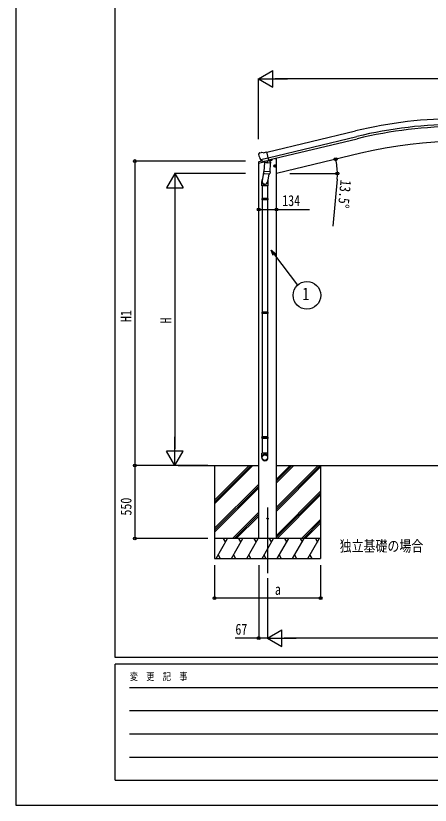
# Model space of a CAD drawing. Units: millimetres, scale not verified. Extents: x -10512 to 10512, y -7425 to 7425.
# Drawn here: x -10512 to -7389, y -7425 to -1477 of the extents above; entities that cross this region are included whole.
import ezdxf
from ezdxf.enums import TextEntityAlignment as Align

# ---------------------------------------------------------------- set-up
doc = ezdxf.new("R2010")
doc.units = ezdxf.units.MM
doc.header["$LTSCALE"] = 40
for name, color, linetype in [('0-2_USER1', 3, 'Continuous'), ('0-3_YKK_12', 2, 'Continuous'), ('0-4_YKK_13', 4, 'Continuous'), ('0-5_YKK_A1', 4, 'Continuous'), ('0-6_YKK_D', 6, 'Continuous'), ('0-7_YKK_ZWAK', 7, 'Continuous')]:
    doc.layers.add(name, color=color, linetype=linetype)
doc.styles.add('ＭＳ ゴシック', font='')
doc.styles.get('ＭＳ ゴシック').set_extended_font_data('MS Gothic')

msp = doc.modelspace()

# ---------------------------------------------------------------- linework, layer by layer
at = {"layer": '0-3_YKK_12'}
msp.add_line((-8614.67, -5180.9), (-8614.67, -5676.19), dxfattribs=at)
at = {"layer": '0-4_YKK_13'}
for p, q in [((-8682.57, -2520.93), (-8682.29, -2522.08)), ((-8678.35, -2512.35), (-8682.21, -2518.65)), ((-8675.25, -2510.1), (-8662.07, -2506.94)), ((-8668.51, -2561.23), (-8611.01, -2547.43)), ((-8647.51, -2509.61), (-8660.77, -2506.92)), ((-8647.51, -2509.61), (-8621.58, -2503.39)), ((-8579.59, -2557.07), (-8579.59, -2559.3)), ((-8684.15, -2588.34), (-8643.09, -2578.48)), ((-8684.15, -2581.45), (-8684.15, -2588.34)), ((-8655.98, -2572.32), (-8681.85, -2578.53)), ((-8651.66, -2576.14), (-8668.04, -2561.65)), ((-8648.95, -2576.71), (-8641.43, -2574.91)), ((-8648.12, -2576.61), (-8646.59, -2576.24)), ((-8646.59, -2576.24), (-8609.88, -2567.43)), ((-8644.75, -2576.47), (-8644.8, -2577.21)), ((-8644.04, -2578.25), (-8618.23, -2584.68)), ((-8637.13, -2583.59), (-8641.8, -2650.43)), ((-8591.44, -2586.79), (-8637.13, -2583.59)), ((-8635.35, -2580.41), (-8635.58, -2583.7)), ((-8615.83, -2569.25), (-8616.86, -2583.86)), ((-8609.88, -2567.43), (-8608.35, -2567.06)), ((-8606.8, -2564.96), (-8605.86, -2565.02)), ((-8605.86, -2565.02), (-8592.54, -2580.34)), ((-8602.6, -2568.76), (-8583.43, -2564.16)), ((-8596.11, -2653.63), (-8591.44, -2586.79)), ((-8592.54, -2580.34), (-8592.98, -2586.68)), ((-8568.27, -2611.43), (-8548.82, -2606.76)), ((-8563.71, -2603.65), (-8565.84, -2610.85)), ((-8556.41, -2601.9), (-8563.71, -2603.65)), ((-8556.21, -2618.82), (-8560.88, -2599.37)), ((-8551.25, -2607.34), (-8556.41, -2601.9)), ((-8553.38, -2614.54), (-8551.25, -2607.34)), ((-8640.07, -2625.66), (-8655.98, -2721.84)), ((-8642.66, -2662.9), (-8641.79, -2650.43)), ((-8642.26, -2664.26), (-8642.27, -2664.26)), ((-8596.11, -2653.63), (-8641.8, -2650.43)), ((-8640.82, -2665.04), (-8599.12, -2667.95)), ((-8604.55, -2667.57), (-8615.28, -2731.16)), ((-8596.13, -2653.62), (-8597.01, -2666.32)), ((-8658.13, -2759), (-8658.13, -2724.64)), ((-8612.13, -2724.34), (-8612.13, -2759)), ((-8612.13, -2759), (-8658.13, -2759)), ((-8656.13, -2759), (-8656.13, -2853)), ((-8614.13, -2759), (-8614.13, -2853)), ((-8658.13, -2855), (-8657.13, -2853)), ((-8613.13, -2853), (-8657.13, -2853)), ((-8612.13, -2855), (-8613.13, -2853)), ((-8612.13, -2855), (-8658.13, -2855)), ((-8612.13, -2863), (-8658.13, -2863)), ((-8613.13, -2865), (-8657.13, -2865)), ((-8656.13, -2865), (-8656.13, -3709.18)), ((-8614.13, -2865), (-8614.13, -3709.18)), ((-8612.13, -2863), (-8613.13, -2865)), ((-8612.13, -2855), (-8612.13, -2863)), ((-8658.13, -3711.18), (-8657.13, -3709.18)), ((-8612.13, -3711.18), (-8658.13, -3711.18)), ((-8612.13, -3719.18), (-8658.13, -3719.18)), ((-8613.13, -3709.18), (-8657.13, -3709.18)), ((-8613.13, -3721.18), (-8657.13, -3721.18)), ((-8656.13, -3721.18), (-8656.13, -4649.61)), ((-8614.13, -3721.18), (-8614.13, -4649.61)), ((-8612.13, -3711.18), (-8613.13, -3709.18)), ((-8612.13, -3719.18), (-8613.13, -3721.18)), ((-8612.13, -3711.18), (-8612.13, -3719.18)), ((-8658.13, -4651.61), (-8657.13, -4649.61)), ((-8612.13, -4651.61), (-8658.13, -4651.61)), ((-8612.13, -4659.61), (-8658.13, -4659.61)), ((-8613.13, -4649.61), (-8657.13, -4649.61)), ((-8613.13, -4661.61), (-8657.13, -4661.61)), ((-8656.13, -4661.61), (-8656.13, -4771.61)), ((-8614.13, -4661.61), (-8614.13, -4771.61)), ((-8612.13, -4651.61), (-8613.13, -4649.61)), ((-8612.13, -4659.61), (-8613.13, -4661.61)), ((-8612.13, -4651.61), (-8612.13, -4659.61)), ((-8658.13, -4805.75), (-8658.13, -4771.61)), ((-8612.13, -4771.61), (-8658.13, -4771.61)), ((-8612.13, -4805.75), (-8612.13, -4771.61))]:
    msp.add_line(p, q, dxfattribs=at)
for points in [[(-8616.15, -2568.84), (-8606.43, -2566.5), (-8621.58, -2503.39)], [(-8668.78, -2560.66), (-8668.2, -2561.5), (-8668.04, -2561.65)], [(-8616.15, -2568.84), (-8616.39, -2568.99), (-8641.15, -2574.93), (-8641.43, -2574.91)], [(-8565.84, -2610.85), (-8560.68, -2616.29), (-8553.38, -2614.54)], [(-8658.13, -2855), (-8658.13, -2863), (-8657.13, -2865)], [(-8658.13, -3711.18), (-8658.13, -3719.18), (-8657.13, -3721.18)], [(-8658.13, -4651.61), (-8658.13, -4659.61), (-8657.13, -4661.61)]]:
    msp.add_lwpolyline(points, dxfattribs=at)
for centre, radius in [((-8558.55, -2609.09), 8.5), ((-8558.55, -2609.09), 7.7), ((-8558.55, -2609.09), 6.5), ((-8614.67, -5265.74), 4.5)]:
    msp.add_circle(centre, radius, dxfattribs=at)
for centre, radius, start, end in [((-8485.49, -2474.83), 202.4, 193.5, 205.09125), ((-8674.09, -2514.96), 5, 103.5, 148.5), ((-8661.37, -2509.86), 3, 78.5, 103.5), ((-8681.15, -2581.45), 3, 103.5, 180), ((-8648.23, -2576.12), 0.5, 248.23754, 283.5), ((-8645.25, -2576.43), 0.5, 356, 103.5), ((-8643.8, -2577.28), 1, 176, 256), ((-8617.88, -2583.71), 1.03, 250.03897, 351.96569), ((-8615.24, -2569.33), 0.604, 100.59842, 172.20595), ((-8608.47, -2566.57), 0.5, 283.5, 318.76246), ((-8584.59, -2559.3), 5, 283.5, 0), ((-8640.72, -2663.07), 1.95, 175.04017, 217.47766), ((-8640.68, -2663.04), 2, 217.40962, 266), ((-8598.98, -2665.96), 2, 266, 349.46843), ((-8628.13, -2724.64), 30, 177.45142, 180)]:
    msp.add_arc(centre, radius, start, end, dxfattribs=at)
for centre, major_axis, ratio, start_param, end_param in [((-8679.65, -2520.21), (-1.57, -2.57), 0.99628, 4.712389, 5.4996506), ((-8649.67, -2573.89), (-0.73, -2.92), 0.997631, 5.8041905, 6.6006116), ((-8649.62, -2573.66), (2.63, 3.16), 0.650902, 4.0958226, 4.1686332), ((-8649.65, -2573.79), (-0.73, -2.92), 0.997631, 0.3902369, 0.4789948), ((-8635.13, -2724.34), (23, 0), 0.996195, 2.5560258, 6.5663028), ((-8635.13, -2724.34), (21, 0), 0.996195, 2.9349147, 5.9512394), ((-8635.13, -4804.01), (-23, 0), 0.996195, 3.1415927, 6.2831853), ((-8635.13, -4805.75), (-23, 0), 0.996195, 3.1415927, 6.2831853), ((-8635.13, -4805.75), (0, -23.43), 0.981806, 4.712389, 7.8539816)]:
    msp.add_ellipse(centre, major_axis=major_axis, ratio=ratio, start_param=start_param, end_param=end_param, dxfattribs=at)
msp.add_ellipse((-8635.13, -4805.75), major_axis=(21, 0), ratio=0.996195, dxfattribs=at)
at = {"layer": '0-5_YKK_A1'}
for p, q in [((-8621.11, -2505.33), (-7952.69, -2344.86)), ((-8611.04, -2547.31), (-7942.61, -2386.84)), ((-8607.11, -2563.67), (-7938.69, -2403.2)), ((-8560.43, -2552.47), (-8547.67, -2552.47)), ((-7912.31, -2513.08), (-8547.67, -2665.62)), ((-8547.67, -5415.74), (-8547.67, -2552.47)), ((-8681.67, -5415.74), (-8681.67, -2587.75)), ((-9288.5, -4865.74), (-8681.67, -4865.74)), ((-9014.67, -5126.71), (-8753.69, -4865.74)), ((-9014.67, -5140.85), (-8739.54, -4865.74)), ((-9014.67, -5155), (-8725.4, -4865.74)), ((-9014.67, -4865.74), (-9014.67, -5565.74)), ((-8547.67, -4865.74), (-5782.9, -4865.74)), ((-8547.67, -5180.21), (-8233.19, -4865.74)), ((-8547.67, -5194.35), (-8219.04, -4865.74)), ((-8547.67, -4996.37), (-8417.03, -4865.74)), ((-8547.67, -4982.22), (-8431.18, -4865.74)), ((-8547.67, -4968.08), (-8445.32, -4865.74)), ((-8547.67, -5208.5), (-8214.67, -4875.5)), ((-8214.67, -4865.74), (-8214.67, -5565.74)), ((-9014.67, -5338.84), (-8681.67, -5005.85)), ((-9014.67, -5352.99), (-8681.67, -5019.99)), ((-9014.67, -5367.13), (-8681.67, -5034.13)), ((-8547.67, -5392.34), (-8214.67, -5059.35)), ((-8547.67, -5406.49), (-8214.67, -5073.49)), ((-8542.77, -5415.74), (-8214.67, -5087.63)), ((-8879.42, -5415.74), (-8681.67, -5217.98)), ((-8864.67, -5415.12), (-8681.67, -5232.12)), ((-8851.14, -5415.74), (-8681.67, -5246.26)), ((-8358.92, -5415.74), (-8214.67, -5271.48)), ((-8344.78, -5415.74), (-8214.67, -5285.62)), ((-8330.64, -5415.74), (-8214.67, -5299.76)), ((-8214.67, -5415.74), (-9014.67, -5415.74)), ((-9003.12, -5565.74), (-8916.52, -5415.74)), ((-8931.52, -5441.72), (-8946.52, -5415.74)), ((-8887.65, -5565.74), (-8801.05, -5415.74)), ((-8816.05, -5441.72), (-8831.05, -5415.74)), ((-8772.18, -5565.74), (-8685.58, -5415.74)), ((-8700.58, -5441.72), (-8715.58, -5415.74)), ((-8656.71, -5565.74), (-8570.11, -5415.74)), ((-8585.11, -5441.72), (-8600.11, -5415.73)), ((-8541.24, -5565.74), (-8454.64, -5415.74)), ((-8469.64, -5441.72), (-8484.64, -5415.74)), ((-8425.77, -5565.74), (-8339.67, -5416.6)), ((-8369.17, -5415.74), (-8354.17, -5441.72)), ((-8310.8, -5566.6), (-8224.7, -5417.47)), ((-8254.2, -5416.6), (-8239.2, -5442.58)), ((-9014.67, -5565.74), (-8214.67, -5565.74)), ((-8988.12, -5539.76), (-8973.12, -5565.73)), ((-8872.65, -5539.76), (-8857.65, -5565.73)), ((-8757.18, -5539.75), (-8742.18, -5565.74)), ((-8641.71, -5539.76), (-8626.71, -5565.74)), ((-8526.24, -5539.76), (-8511.24, -5565.74)), ((-8410.77, -5539.76), (-8395.77, -5565.74)), ((-8295.8, -5540.62), (-8280.8, -5566.6))]:
    msp.add_line(p, q, dxfattribs=at)
for radius in [3373, 3329.83, 3313, 3200]:
    msp.add_arc((-7165.28, -5624.66), radius, 76.5, 103.5, dxfattribs=at)
at = {"layer": '0-6_YKK_D'}
for p, q in [((-8682.17, -1951.66), (-8573.91, -1889.16)), ((-8573.91, -2014.16), (-8573.91, -1889.16)), ((-8682.17, -2406.89), (-8682.17, -1950.66)), ((-8682.17, -1951.66), (-8573.91, -2014.16)), ((-8682.17, -1951.66), (-8465.66, -1951.66)), ((-5773.4, -1951.66), (-8557.17, -1951.66)), ((-8782.17, -2571.69), (-9615.67, -2571.69)), ((-9614.67, -2571.69), (-9614.67, -4865.74)), ((-9314.67, -2665.74), (-9377.17, -2773.99)), ((-8782.17, -2665.74), (-9315.67, -2665.74)), ((-9314.67, -2665.74), (-9252.17, -2773.99)), ((-9314.67, -2665.74), (-9314.67, -2882.24)), ((-8446.67, -2665.62), (-8087.43, -2665.62)), ((-8090.4, -2708.07), (-8123.31, -3062.55)), ((-9377.17, -2773.99), (-9252.17, -2773.99)), ((-9314.67, -2790.74), (-9314.67, -4740.74)), ((-9314.67, -4865.74), (-9314.67, -4649.23)), ((-9314.67, -4865.74), (-9377.17, -4757.48)), ((-9252.17, -4757.48), (-9377.17, -4757.48)), ((-9314.67, -4865.74), (-9252.17, -4757.48)), ((-9308.29, -4865.74), (-9615.67, -4865.74)), ((-9064.67, -4865.74), (-9615.67, -4865.74)), ((-9614.67, -4865.74), (-9614.67, -5415.74)), ((-9308.29, -4865.74), (-9315.67, -4865.74)), ((-9064.67, -5415.74), (-9615.67, -5415.74)), ((-9014.67, -5615.74), (-9014.67, -5866.74)), ((-8681.67, -5615.74), (-8681.67, -6166.74)), ((-8214.67, -5615.74), (-8214.67, -5866.74)), ((-8614.67, -5714.58), (-8614.67, -6166.74)), ((-8614.67, -5714.58), (-8614.67, -6166.74)), ((-8214.67, -5865.74), (-9014.67, -5865.74)), ((-8614.67, -6165.74), (-8506.41, -6103.24)), ((-8506.41, -6228.24), (-8506.41, -6103.24)), ((-8614.67, -6165.74), (-8506.41, -6228.24)), ((-8614.67, -6165.74), (-8398.16, -6165.74)), ((-5840.9, -6165.74), (-8489.67, -6165.74))]:
    msp.add_line(p, q, dxfattribs=at)
for points in [[(-8681.67, -2936.56), (-8547.67, -2936.56), (-8299.17, -2936.56)], [(-8571.52, -3283.92), (-8587.98, -3243.11), (-8553.32, -3270.22)], [(-8587.98, -3243.11), (-8562.42, -3277.07), (-8389.22, -3507.17)], [(-8614.67, -6165.74), (-8681.67, -6165.74), (-8858.17, -6165.74)]]:
    msp.add_lwpolyline(points, dxfattribs=at)
for centre, radius in [((-8101.12, -2558.41), 10.62), ((-9614.67, -2571.69), 10.62), ((-8088.43, -2665.62), 10.62), ((-8681.67, -2936.56), 10.62), ((-8547.67, -2936.56), 10.62), ((-8318.38, -3583.31), 104), ((-9614.67, -4865.74), 10.62), ((-9614.67, -4865.74), 10.62), ((-9614.67, -5415.74), 10.62), ((-9014.67, -5865.74), 10.62), ((-8214.67, -5865.74), 10.62), ((-8681.67, -6165.74), 10.62)]:
    msp.add_circle(centre, radius, dxfattribs=at)
for start, end in [(360, 13.5), (354.69567, 360)]:
    msp.add_arc((-8547.67, -2665.62), 459.24, start, end, dxfattribs=at)
at = {"layer": '0-7_YKK_ZWAK'}
for p, q in [((-9762.45, -6312.5), (-9762.45, 6937.5)), ((9737.55, -6312.5), (-9762.45, -6312.5)), ((-3262.45, -6362.5), (-9762.45, -6362.5)), ((-9762.45, -7237.5), (-9762.45, -6362.5)), ((-9656.2, -6537.5), (-3387.45, -6537.5)), ((-9656.2, -6712.5), (-3387.45, -6712.5)), ((-9656.2, -6887.5), (-3387.45, -6887.5)), ((-9656.2, -7062.5), (-3387.45, -7062.5)), ((-9762.45, -7237.5), (-3262.45, -7237.5))]:
    msp.add_line(p, q, dxfattribs=at)
msp.add_lwpolyline([(-10512.5, -7425), (10512.5, -7425), (10512.5, 7425), (-10512.5, 7425)], close=True, dxfattribs=at)

# ---------------------------------------------------------------- texts
at = {"layer": '0-2_USER1', "style": 'ＭＳ ゴシック', "width": 0.8}
msp.add_text('独立基礎の場合', height=82.48, dxfattribs=at).set_placement((-8071.5, -5538.5), align=Align.BOTTOM_LEFT)
at = {"layer": '0-6_YKK_D', "style": 'ＭＳ ゴシック', "width": 0.8}
for s, rotation, p in [('13.5°', 264.696, (-8089.49, -2709.16)), ('H1', 90, (-9615.67, -3784.71)), ('H', 90, (-9315.67, -3795.74)), ('550', 90, (-9615.67, -5242.74))]:
    msp.add_text(s, height=82.48, rotation=rotation, dxfattribs=at).set_placement(p, align=Align.BOTTOM_LEFT)
for s, height, p in [('134', 82.48, (-8504.17, -2935.56)), ('1', 95.31, (-8353.05, -3648.31)), ('a', 82.48, (-8559.14, -5864.74)), ('67', 82.48, (-8857.17, -6164.74))]:
    msp.add_text(s, height=height, dxfattribs=at).set_placement(p, align=Align.BOTTOM_LEFT)
at = {"layer": '0-7_YKK_ZWAK', "style": 'ＭＳ ゴシック', "width": 0.8}
msp.add_text('変  更  記  事', height=54.99, dxfattribs=at).set_placement((-9653.28, -6500), align=Align.BOTTOM_LEFT)

doc.saveas('drawing.dxf')
